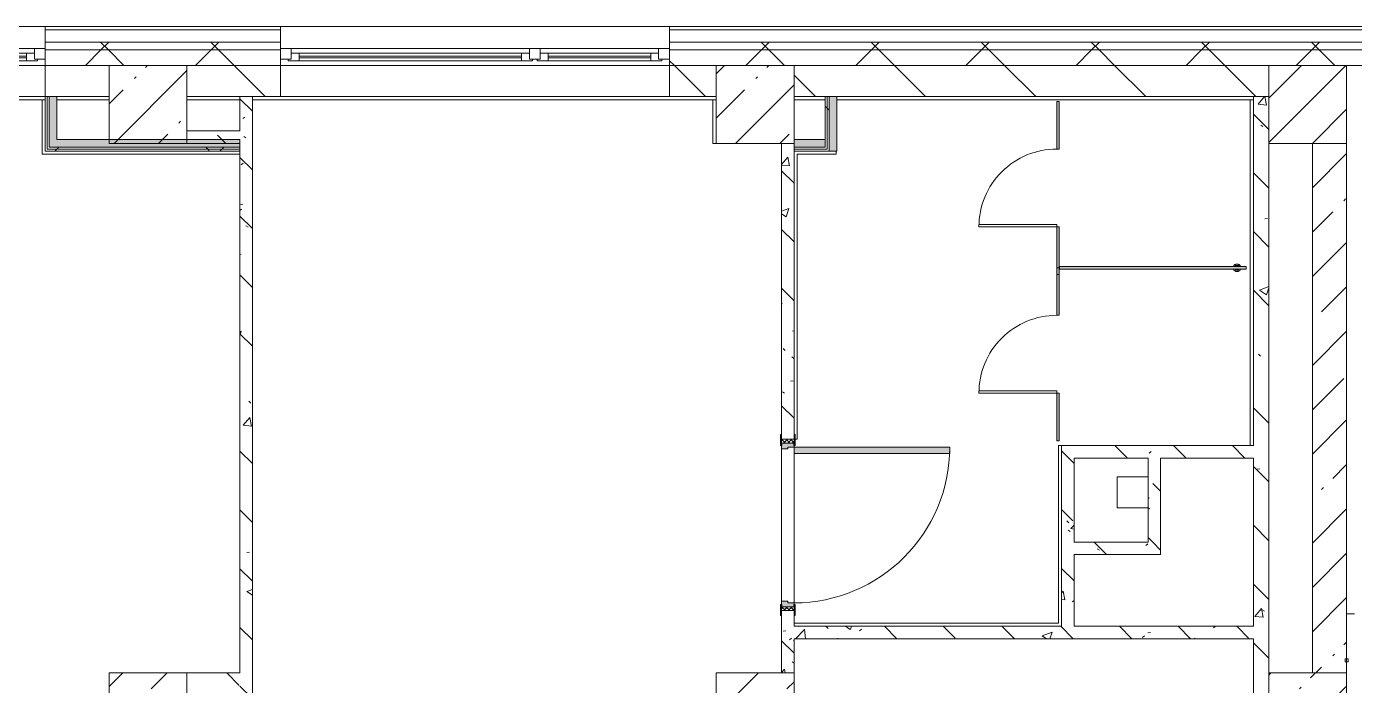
# Model space of a CAD drawing. Header units: millimetres. Extents: x 81633 to 280618, y -8553 to 29000.
# Drawn here: x 221721 to 230252, y 23120 to 27350 of the extents above; entities that cross this region are included whole.
import ezdxf

# ---------------------------------------------------------------- set-up
doc = ezdxf.new("R2010")
doc.units = ezdxf.units.MM
for name, color, linetype, lineweight, true_color in [('A-DOOR-4', 7, 'Continuous', 5, 0xe2e2e2), ('A-DOOR-5', 7, 'Continuous', 5, 0xaaaaaa), ('A-DOOR-FRAM-2', 7, 'Continuous', 5, 0xe2e2e2), ('A-DOOR-FRAM-4', 7, 'Continuous', 5, 0xaaaaaa), ('A-FLOR-2', 7, 'Continuous', 5, 0xaaaaaa), ('A-GENM-9', 7, 'Continuous', 5, 0xe2ddcd), ('A-WALL-3', 7, 'Continuous', 5, 0x737373), ('A-WALL-4', 7, 'Continuous', 9, 0x737373), ('I-WALL-3', 7, 'Continuous', 5, 0xe7e7e7), ('I-WALL-4', 7, 'Continuous', 9, 0xe7e7e7), ('I-WALL-7', 7, 'Continuous', 5, 0x787878)]:
    doc.layers.add(name, color=color, linetype=linetype, lineweight=lineweight, true_color=true_color)
for name, color, linetype, lineweight in [('A-DOOR-6', 7, 'Continuous', 5), ('A-GENM-7', 7, 'Continuous', 5), ('A-GLAZ-3', 7, 'Continuous', 5), ('A-WALL', 7, 'Continuous', 9), ('A-WALL-2', 7, 'Continuous', 5), ('I-WALL-5', 7, 'Continuous', 5), ('S-COLS-2', 7, 'Continuous', 5)]:
    doc.layers.add(name, color=color, linetype=linetype, lineweight=lineweight)
pattern_1 = [(45, (145501.93, 0), (-285.1231, 285.1231), []), (45, (145787.05, 0), (-285.1231, 285.1231), [504.031, -100.806, 16.764, -84.042])]
pattern_2 = [(135, (145501.93, 0), (-377.1708, -377.1708), [533.4, -88.9, 17.78, -88.9]), (135, (145501.93, 376.94), (-377.1708, -377.1708), []), (50, (145501.93, 0), (637.6445, -55.7866), [66.675, -733.425]), (355, (145501.9, 0), (-123.3494, 668.699), [53.34, -586.74]), (100.451, (145555.07, -4.65), (514.299, 612.908), [56.665, -623.315]), (46.184, (145501.9, 177.8), (948.7764, -147.15), [100.012, -1100.137]), (96.636, (145581, 165.5), (830.909, 865.997), [84.998, -934.973]), (351.184, (145501.9, 177.8), (830.918, 865.988), [80.01, -880.11]), (21, (145590.83, 133.35), (530.6506, -357.9283), [66.675, -733.425]), (326, (145590.8, 133.35), (216.308, 644.6585), [53.34, -586.74]), (71.451, (145635.05, 103.5), (746.9596, 286.7243), [56.665, -623.315]), (37.5, (145501.93, 0), (10.81053, 295.9426), [16.764, -562.864, 16.764, -578.866, -588.962]), (37.5, (145501.93, 0), (10.81053, 295.9426), [-1175.258, 16.764, -572.198]), (7.5, (145501.93, 0), (233.8692, 350.6318), [16.764, -322.834, 16.764, -549.529, -224.472]), (7.5, (145501.93, 0), (233.8692, 350.6318), [-905.891, 16.764, -207.708]), (327.5, (145303.68, 0), (474.5678, -20.0513), [16.764, -205.486, 16.764, -676.656, -920.115]), (327.5, (145303.68, 0), (474.5678, -20.0513), [-915.67, 16.764, -903.351]), (317.5, (145214.8, 0), (518.4522, 88.9934), [16.764, -272.161, 16.764, -443.738, -653.415]), (317.5, (145214.8, 0), (518.4522, 88.9934), [-749.427, 16.764, -636.651])]
pattern_3 = [(45, (145501.93, 0), (-353.5534, 353.5534), []), (135, (145501.93, 0), (-353.5534, -353.5534), [])]
pattern_4 = [(45, (145501.9, 0), (-530.33, 530.33), []), (135, (145501.9, 0), (-530.33, -530.33), [])]

# ---------------------------------------------------------------- blocks, each defined once
blk = doc.blocks.new('BSC_Колонна _Прямоугольная - 500х500-23287078-2_3_3_птичка')
at = {"layer": 'S-COLS-2'}
h = blk.add_hatch(dxfattribs=at)
h.set_pattern_fill('FP_89', color=256, style=0, pattern_type=2)
h.set_pattern_definition([(45, (-84450, -22950), (-285.1231, 285.1231), []), (45, (-84164.88, -22950), (-285.1231, 285.1231), [504.031, -100.806, 16.764, -84.042])])
h.paths.add_polyline_path([(-250, -250), (250, -250), (250, 250), (-250, 250)])
for p, q in [((250, 250), (-250, 250)), ((-250, 250), (-250, -250)), ((250, -250), (250, 250)), ((-250, -250), (250, -250))]:
    blk.add_line(p, q, dxfattribs=at)
blk = doc.blocks.new('BSC_Колонна _Прямоугольная - 500х500-V132-2_3_3_птичка')
at = {"layer": 'S-COLS-2'}
h = blk.add_hatch(dxfattribs=at)
h.set_pattern_fill('FP_108', color=256, style=0, pattern_type=2)
h.set_pattern_definition([(45, (-77000, -22950), (-285.1231, 285.1231), []), (45, (-76714.88, -22950), (-285.1231, 285.1231), [504.031, -100.806, 16.764, -84.042])])
h.paths.add_polyline_path([(-250, -250), (250, -250), (250, 250), (-250, 250)])
for p, q in [((250, 250), (-250, 250)), ((-250, 250), (-250, -250)), ((250, -250), (250, 250)), ((-250, -250), (250, -250))]:
    blk.add_line(p, q, dxfattribs=at)
blk = doc.blocks.new('110_Дверь_СКБ_1Ст_Внутренняя1 - Д-4 1100x2100h_су мгн-32391219-2_3_3_птичка')
at = {"layer": 'A-DOOR-4'}
h = blk.add_hatch(color=256, dxfattribs=at)
h.paths.add_polyline_path([(537.5, 40), (512.5, 40), (512.5, 0), (502.5, 0), (502.5, -40), (537.5, -40)])
h.paths.add_polyline_path([(-477.5, 0), (-487.5, 0), (-487.5, 40), (-512.5, 40), (-512.5, -40), (-477.5, -40)])
at = {"layer": 'A-DOOR-5'}
h = blk.add_hatch(dxfattribs=at)
h.set_pattern_fill('FP_8', color=256, style=0, pattern_type=2)
h.set_pattern_definition([(135, (1751.41, 104.685), (-14.14214, -14.14214), []), (225, (1751.41, 104.685), (14.14214, -14.14214), [])])
h.paths.add_polyline_path([(562.5, 40), (537.5, 40), (537.5, -40), (562.5, -40)])
at = {"layer": 'A-DOOR-FRAM-2'}
for points in [[(-447.5, 98.9), (-447.5, 1040), (-487.5, 1040), (-487.5, 40), (-447.5, 40)], [(-497.5, 40), (-497.5, 48), (-567.5, 48), (-567.5, 40)], [(592.5, 48), (522.5, 48), (522.5, 40), (592.5, 40)], [(-497.5, -40), (-567.5, -40), (-567.5, -48), (-497.5, -48)], [(592.5, -48), (592.5, -40), (522.5, -40), (522.5, -48)]]:
    blk.add_hatch(color=256, dxfattribs=at).paths.add_polyline_path(points)
at = {"layer": 'A-DOOR-FRAM-4'}
h = blk.add_hatch(dxfattribs=at)
h.set_pattern_fill('FP_9', color=256, style=0, pattern_type=2)
h.set_pattern_definition([(45, (-371.384, 104.685), (-14.1421, 14.1421), []), (135, (-371.384, 104.685), (-14.1421, -14.1421), [])])
h.paths.add_polyline_path([(-512.5, 40), (-537.5, 40), (-537.5, -40), (-512.5, -40)])
at = {"layer": 'A-DOOR-5'}
for p, q in [((-487.5, 1040), (-487.5, 40)), ((-447.5, 1040), (-487.5, 1040)), ((-447.5, 40), (-447.5, 1040)), ((-487.5, 40), (-447.5, 40))]:
    blk.add_line(p, q, dxfattribs=at)
blk.add_arc((-487.5, 40), 1000, 360, 90, dxfattribs=at)
at = {"layer": 'A-DOOR-FRAM-4'}
for p, q in [((-497.5, 48), (-567.5, 48)), ((-567.5, 48), (-567.5, 40)), ((-567.5, 40), (-497.5, 40)), ((-512.5, 40), (-537.5, 40)), ((-537.5, 40), (-537.5, -40)), ((-487.5, 40), (-512.5, 40)), ((-512.5, 40), (-512.5, -40)), ((-512.5, -40), (-512.5, 40)), ((-497.5, 40), (-512.5, 40)), ((-512.5, 40), (-512.5, 39)), ((-512.5, 39), (-497.5, 39)), ((-497.5, 40), (-497.5, 48)), ((-497.5, 39), (-497.5, 40)), ((-487.5, 0), (-487.5, 40)), ((-477.5, 0), (-487.5, 0)), ((-477.5, -40), (-477.5, 0)), ((512.5, 0), (502.5, 0)), ((502.5, 0), (502.5, -40)), ((512.5, 40), (512.5, 0)), ((537.5, 40), (512.5, 40)), ((592.5, 48), (522.5, 48)), ((522.5, 48), (522.5, 40)), ((537.5, 40), (522.5, 40)), ((522.5, 40), (522.5, 39)), ((522.5, 40), (592.5, 40)), ((522.5, 39), (537.5, 39)), ((537.5, -40), (537.5, 40)), ((562.5, 40), (537.5, 40)), ((537.5, 40), (537.5, -40)), ((537.5, 39), (537.5, 40)), ((562.5, -40), (562.5, 40)), ((592.5, 40), (592.5, 48)), ((-497.5, -40), (-567.5, -40)), ((-567.5, -40), (-567.5, -48)), ((-567.5, -48), (-497.5, -48)), ((-537.5, -40), (-512.5, -40)), ((-497.5, -39), (-512.5, -39)), ((-512.5, -39), (-512.5, -40)), ((-512.5, -40), (-477.5, -40)), ((-512.5, -40), (-497.5, -40)), ((-497.5, -40), (-497.5, -39)), ((-497.5, -48), (-497.5, -40)), ((502.5, -40), (537.5, -40)), ((537.5, -39), (522.5, -39)), ((522.5, -39), (522.5, -40)), ((522.5, -40), (537.5, -40)), ((592.5, -40), (522.5, -40)), ((522.5, -40), (522.5, -48)), ((522.5, -48), (592.5, -48)), ((537.5, -40), (537.5, -39)), ((537.5, -40), (562.5, -40)), ((592.5, -48), (592.5, -40))]:
    blk.add_line(p, q, dxfattribs=at)
blk = doc.blocks.new('120_Окно_СКБ_2Ст - 120_Окно_СКБ_2Ст 2500х2500 _мал створка справа_-23206729-2_3_3_птичка')
at = {"layer": 'A-GLAZ-3'}
for p, q in [((-1250, -75), (-1250, -5)), ((-1250, -5), (-1180, -5)), ((1250, -5), (-1250, -5)), ((-1180, -75), (-1250, -75)), ((-1250, -75), (-1200, -75)), ((-1180, -75), (-1200, -75)), ((-1200, -75), (-1200, -85)), ((-1200, -85), (370, -85)), ((370, -85), (-1200, -85)), ((-1180, -5), (-1180, -75)), ((350, -35), (-1180, -35)), ((-1180, -35), (-1180, -75)), ((-1130, -85), (-1130, -35)), ((-1130, -55), (300, -55)), ((300, -65), (-1130, -65)), ((300, -85), (300, -35)), ((350, -75), (350, -5)), ((350, -5), (420, -5)), ((350, -75), (350, -35)), ((420, -75), (350, -75)), ((370, -75), (350, -75)), ((370, -75), (400, -75)), ((370, -85), (370, -75)), ((420, -75), (400, -75)), ((400, -75), (400, -85)), ((400, -85), (1200, -85)), ((1200, -85), (400, -85)), ((420, -5), (420, -75)), ((1180, -35), (420, -35)), ((420, -35), (420, -75)), ((470, -85), (470, -35)), ((470, -55), (1130, -55)), ((1130, -65), (470, -65)), ((1130, -85), (1130, -35)), ((1180, -75), (1180, -5)), ((1180, -5), (1250, -5)), ((1180, -75), (1180, -35)), ((1250, -75), (1180, -75)), ((1200, -75), (1180, -75)), ((1200, -75), (1250, -75)), ((1200, -85), (1200, -75)), ((1250, -5), (1250, -75))]:
    blk.add_line(p, q, dxfattribs=at)
blk = doc.blocks.new('120_Окно_СКБ_2Ст - 120_Окно_СКБ_2Ст 2100х2400 _мал створка справа_-19092174-2_3_3_птичка')
at = {"layer": 'A-GLAZ-3'}
for p, q in [((-1050, -75), (-1050, -5)), ((-1050, -5), (-980, -5)), ((1050, -5), (-1050, -5)), ((-980, -75), (-1050, -75)), ((-1050, -75), (-1000, -75)), ((-980, -75), (-1000, -75)), ((-1000, -75), (-1000, -85)), ((-1000, -85), (170, -85)), ((170, -85), (-1000, -85)), ((-980, -5), (-980, -75)), ((150, -35), (-980, -35)), ((-980, -35), (-980, -75)), ((-930, -85), (-930, -35)), ((-930, -55), (100, -55)), ((100, -65), (-930, -65)), ((100, -85), (100, -35)), ((150, -75), (150, -5)), ((150, -5), (220, -5)), ((150, -75), (150, -35)), ((220, -75), (150, -75)), ((170, -75), (150, -75)), ((170, -75), (200, -75)), ((170, -85), (170, -75)), ((220, -75), (200, -75)), ((200, -75), (200, -85)), ((200, -85), (1000, -85)), ((1000, -85), (200, -85)), ((220, -5), (220, -75)), ((980, -35), (220, -35)), ((220, -35), (220, -75)), ((270, -85), (270, -35)), ((270, -55), (930, -55)), ((930, -65), (270, -65)), ((930, -85), (930, -35)), ((980, -75), (980, -5)), ((980, -5), (1050, -5)), ((980, -75), (980, -35)), ((1050, -75), (980, -75)), ((1000, -75), (980, -75)), ((1000, -75), (1050, -75)), ((1000, -85), (1000, -75)), ((1050, -5), (1050, -75))]:
    blk.add_line(p, q, dxfattribs=at)
blk = doc.blocks.new('BSC_Колонна _Прямоугольная - 500х500-V184-2_3_3_птичка')
at = {"layer": 'S-COLS-2'}
h = blk.add_hatch(dxfattribs=at)
h.set_pattern_fill('FP_144', color=256, style=0, pattern_type=2)
h.set_pattern_definition([(45, (-80900, -22950), (-285.1231, 285.1231), []), (45, (-80614.88, -22950), (-285.1231, 285.1231), [504.031, -100.806, 16.764, -84.042])])
h.paths.add_polyline_path([(-250, -250), (250, -250), (250, 250), (-250, 250)])
for p, q in [((250, 250), (-250, 250)), ((-250, 250), (-250, -250)), ((250, -250), (250, 250)), ((-250, -250), (250, -250))]:
    blk.add_line(p, q, dxfattribs=at)
blk = doc.blocks.new('131_Сантехническая перегородка_Дверь - СД-1-V222-2_3_3_птичка')
at = {"layer": 'A-GENM-9'}
for points in [[(0, -8), (305.2, -8), (305.2, 8), (0, 8)], [(805.2, -8), (1110.4, -8), (1110.4, 8), (805.2, 8)]]:
    blk.add_hatch(color=256, dxfattribs=at).paths.add_polyline_path(points)
at = {"layer": 'A-DOOR-6'}
for p, q in [((321.2, 508), (305.2, 508)), ((305.2, 8), (305.2, 508)), ((321.2, 8), (321.2, 508)), ((321.2, 8), (305.2, 8))]:
    blk.add_line(p, q, dxfattribs=at)
blk.add_arc((305.2, 8), 500, 360, 90, dxfattribs=at)
at = {"layer": 'A-GENM-7'}
for p, q in [((305.2, 8), (0, 8)), ((0, 8), (0, -8)), ((305.2, -8), (305.2, 8)), ((1110.4, 8), (805.2, 8)), ((805.2, 8), (805.2, -8)), ((1110.4, -8), (1110.4, 8)), ((0, -8), (305.2, -8)), ((805.2, -8), (1110.4, -8))]:
    blk.add_line(p, q, dxfattribs=at)
blk = doc.blocks.new('131_Сантехническая перегородка 8 - СП-1-30911291-2_3_3_птичка')
at = {"layer": 'A-GENM-9'}
blk.add_hatch(color=256, dxfattribs=at).paths.add_polyline_path([(1200, 8), (0, 8), (0, -8), (1200, -8)])
at = {"layer": 'A-GENM-7'}
for p, q in [((1200, 8), (0, 8)), ((0, 8), (0, -8)), ((1200, -8), (1200, 8)), ((0, -8), (1200, -8))]:
    blk.add_line(p, q, dxfattribs=at)
at = {"layer": 'A-GENM-7', "flags": 128}
for points in [[(71.5, 8), (71.1, 8.5), (70.8, 9), (70.4, 9.5), (70, 9.9), (69.6, 10.4), (69.2, 10.8), (68.8, 11.2), (68.3, 11.6), (67.8, 12), (67.3, 12.3), (66.8, 12.7), (66.3, 13), (65.8, 13.3), (65.3, 13.6), (64.7, 13.8), (64.2, 14), (63.6, 14.3), (63, 14.4), (62.4, 14.6), (61.9, 14.7), (61.3, 14.9), (60.7, 14.9), (60.1, 15), (59.5, 15.1), (58.9, 15.1), (58.3, 15.1), (57.7, 15), (57.1, 15), (56.5, 14.9), (55.9, 14.8), (55.3, 14.7), (54.7, 14.5), (54.1, 14.4), (53.5, 14.2), (53, 13.9), (52.4, 13.7), (51.9, 13.4), (51.4, 13.2), (50.8, 12.9), (50.3, 12.5), (49.8, 12.2), (49.3, 11.8), (48.9, 11.4), (48.4, 11), (48, 10.6), (47.6, 10.2), (47.2, 9.7), (46.8, 9.3), (46.4, 8.8), (46.1, 8.3), (45.9, 8)], [(45.9, -8), (46.3, -8.5), (46.6, -9), (47, -9.5), (47.4, -9.9), (47.8, -10.4), (48.2, -10.8), (48.6, -11.2), (49.1, -11.6), (49.6, -12), (50, -12.3), (50.5, -12.7), (51.1, -13), (51.6, -13.3), (52.1, -13.6), (52.7, -13.8), (53.2, -14), (53.8, -14.3), (54.4, -14.4), (54.9, -14.6), (55.5, -14.7), (56.1, -14.9), (56.7, -14.9), (57.3, -15), (57.9, -15.1), (58.5, -15.1), (59.1, -15.1), (59.7, -15), (60.3, -15), (60.9, -14.9), (61.5, -14.8), (62.1, -14.7), (62.7, -14.5), (63.3, -14.4), (63.8, -14.2), (64.4, -13.9), (65, -13.7), (65.5, -13.4), (66, -13.2), (66.6, -12.9), (67.1, -12.5), (67.6, -12.2), (68, -11.8), (68.5, -11.4), (69, -11), (69.4, -10.6), (69.8, -10.2), (70.2, -9.7), (70.6, -9.3), (70.9, -8.8), (71.3, -8.3), (71.5, -8)]]:
    blk.add_lwpolyline(points, dxfattribs=at)
at = {"layer": 'A-GENM-7'}
for radius, start, end in [(24.6, 19.91127, 160.08873), (17.6, 45, 135), (17.6, 45, 135), (15.1, 45, 135), (24.6, 199.91127, 340.08873), (17.6, 225, 315), (17.6, 225, 315), (15.1, 225, 315)]:
    blk.add_arc((58.7, 0), radius, start, end, dxfattribs=at)

msp = doc.modelspace()

# ---------------------------------------------------------------- hatches: boundary and pattern name
at = {"layer": 'A-WALL-2'}
h = msp.add_hatch(dxfattribs=at)
h.set_pattern_fill('FP_80', color=256, style=0, pattern_type=2)
h.set_pattern_definition(pattern_3)
h.paths.add_polyline_path([(230361.9, 27200), (230361.9, 27250), (225851.9, 27250), (225851.9, 27200), (226710.8, 27200)])
h.paths.add_polyline_path([(222546.9, 27200), (223351.9, 27200), (223351.9, 27250), (221841.9, 27250), (221841.9, 27200)])
h.paths.add_polyline_path([(211661.9, 27200), (213461.9, 27200), (213461.9, 27250), (211661.9, 27250)])
h.paths.add_polyline_path([(210055.1, 27200), (210761.9, 27200), (210761.9, 27250), (209681.9, 27250), (209681.9, 27200)])
h.paths.add_polyline_path([(218383, 27200), (219741.9, 27200), (219741.9, 27250), (214361.9, 27250), (214361.9, 27200), (216301, 27200)])
h.paths.add_polyline_path([(199362.1, 27200), (200511.8, 27200), (200511.8, 27250), (199362.1, 27250)])
h.paths.add_polyline_path([(195481.4, 27200), (196262.1, 27200), (196262.1, 27250), (195162.2, 27250), (195162.2, 27200)])
h.paths.add_polyline_path([(201411.8, 27200), (202661.9, 27200), (202661.9, 27250), (201411.8, 27250)])
h.paths.add_polyline_path([(206257.1, 27200), (206541.9, 27200), (206541.9, 27250), (205361.9, 27250), (205361.9, 27200), (205891.2, 27200)])
h.paths.add_polyline_path([(193399.4, 27200), (194262.2, 27200), (194262.2, 27250), (193008.9, 27250), (193008.9, 27200)])
h.paths.add_polyline_path([(189235.5, 27200), (189908.9, 27200), (189908.9, 27250), (187511.9, 27250), (187511.9, 27200), (187561.9, 27200)])
h = msp.add_hatch(dxfattribs=at)
h.set_pattern_fill('FP_80', color=256, style=0, pattern_type=2)
h.set_pattern_definition(pattern_3)
h.paths.add_polyline_path([(229701.9, 27100), (230361.9, 27100), (230361.9, 27200), (225851.9, 27200), (225851.9, 27100), (226710.8, 27100)])
h.paths.add_polyline_path([(210761.9, 27100), (210761.9, 27200), (209681.9, 27200), (209681.9, 27100), (210457.1, 27100)])
h.paths.add_polyline_path([(212137.1, 27100), (213461.9, 27100), (213461.9, 27200), (211661.9, 27200), (211661.9, 27100)])
h.paths.add_polyline_path([(223351.9, 27100), (223351.9, 27200), (221841.9, 27200), (221841.9, 27100), (222751.9, 27100)])
h.paths.add_polyline_path([(215811.9, 27100), (219741.9, 27100), (219741.9, 27200), (214361.9, 27200), (214361.9, 27100)])
h.paths.add_polyline_path([(206541.9, 27100), (206541.9, 27200), (205361.9, 27200), (205361.9, 27100), (206257.1, 27100)])
h.paths.add_polyline_path([(201727.3, 27100), (202661.9, 27100), (202661.9, 27200), (201411.8, 27200), (201411.8, 27100)])
h.paths.add_polyline_path([(199645.3, 27100), (200511.8, 27100), (200511.8, 27200), (199362.1, 27200), (199362.1, 27100)])
h.paths.add_polyline_path([(187561.9, 27100), (189908.9, 27100), (189908.9, 27200), (187561.9, 27200)])
h.paths.add_polyline_path([(195866.7, 27100), (196262.1, 27100), (196262.1, 27200), (195162.2, 27200), (195162.2, 27100), (195481.4, 27100)])
h.paths.add_polyline_path([(193399.4, 27100), (194262.2, 27100), (194262.2, 27200), (193008.9, 27200), (193008.9, 27100)])
at = {"layer": 'I-WALL-3'}
for points in [[(221916.9, 26625), (221916.9, 26900), (221866.9, 26900), (221866.9, 26625)], [(226926.9, 26550), (226926.9, 26900), (226876.9, 26900), (226876.9, 26550)], [(223091.9, 26575), (223091.9, 26625), (221866.9, 26625), (221866.9, 26575), (222546.9, 26575)]]:
    msp.add_hatch(color=256, dxfattribs=at).paths.add_polyline_path(points)
at = {"layer": 'I-WALL-4'}
msp.add_hatch(color=256, dxfattribs=at).paths.add_polyline_path([(226851.9, 26575), (226851.9, 26625), (226651.9, 26625), (226651.9, 26575), (226710.8, 26575)])
at = {"layer": 'I-WALL-5'}
h = msp.add_hatch(dxfattribs=at)
h.set_pattern_fill('FP_91', color=256, style=0, pattern_type=2)
h.set_pattern_definition([(135, (145501.93, 0), (-353.5534, -353.5534), [])])
h.paths.add_polyline_path([(226151.9, 26900), (226151.9, 27100), (225851.9, 27100), (225851.9, 26900)])
h.paths.add_polyline_path([(226651.9, 26900), (229701.9, 26900), (229701.9, 27100), (226651.9, 27100), (226651.9, 26943.4)])
h.paths.add_polyline_path([(219541.9, 26900), (219741.9, 26900), (219741.9, 27100), (219541.9, 27100), (219541.9, 26943.4)])
h.paths.add_polyline_path([(218383, 26900), (219041.9, 26900), (219041.9, 27100), (216311.9, 27100), (216311.9, 26900)])
h.paths.add_polyline_path([(222251.9, 26900), (222251.9, 27100), (221841.9, 27100), (221841.9, 26900)])
h.paths.add_polyline_path([(215260, 26900), (215811.9, 26900), (215811.9, 27100), (214361.9, 27100), (214361.9, 26900)])
h.paths.add_polyline_path([(213461.9, 26900), (213461.9, 27100), (212261.9, 27100), (212261.9, 26900)])
h.paths.add_polyline_path([(222751.9, 26900), (223351.9, 26900), (223351.9, 27100), (222751.9, 27100), (222751.9, 26943.4)])
h.paths.add_polyline_path([(209966.7, 26900), (210761.9, 26900), (210761.9, 27100), (209661.9, 27100), (209661.9, 26900)])
h.paths.add_polyline_path([(206561.9, 26900), (206561.9, 27100), (205361.9, 27100), (205361.9, 26900), (205891.2, 26900)])
h.paths.add_polyline_path([(201411.8, 26900), (202661.9, 26900), (202661.9, 27100), (201411.8, 27100), (201411.8, 26943.4)])
h.paths.add_polyline_path([(199362.1, 26900), (200511.8, 26900), (200511.8, 27100), (199362.1, 27100), (199362.1, 26943.4)])
h.paths.add_polyline_path([(195866.7, 26900), (196262.1, 26900), (196262.1, 27100), (195866.7, 27100), (195866.7, 26943.4)])
h = msp.add_hatch(dxfattribs=at)
h.set_pattern_fill('FP_174', color=256, style=0, pattern_type=2)
h.set_pattern_definition(pattern_4)
h.paths.add_polyline_path([(226864.4, 26575), (226864.4, 26900), (226851.9, 26900), (226851.9, 26575)])
h = msp.add_hatch(dxfattribs=at)
h.set_pattern_fill('FP_174', color=256, style=0, pattern_type=2)
h.set_pattern_definition(pattern_4)
h.paths.add_polyline_path([(226876.9, 26562.5), (226876.9, 26900), (226864.4, 26900), (226864.4, 26562.5)])
h = msp.add_hatch(dxfattribs=at)
h.set_pattern_fill('FP_174', color=256, style=0, pattern_type=2)
h.set_pattern_definition(pattern_4)
h.paths.add_polyline_path([(223091.9, 26550), (223091.9, 26562.5), (221841.9, 26562.5), (221841.9, 26550), (222546.9, 26550)])
h = msp.add_hatch(dxfattribs=at)
h.set_pattern_fill('FP_174', color=256, style=0, pattern_type=2)
h.set_pattern_definition(pattern_4)
h.paths.add_polyline_path([(223091.9, 26562.5), (223091.9, 26575), (221854.4, 26575), (221854.4, 26562.5), (222546.9, 26562.5)])
h = msp.add_hatch(dxfattribs=at)
h.set_pattern_fill('FP_88', color=256, style=0, pattern_type=2)
h.set_pattern_definition(pattern_1)
h.paths.add_polyline_path([(230201.9, 15150), (230201.9, 15530), (229981.9, 15530), (229981.9, 15150)])
h.paths.add_polyline_path([(229981.9, 18570), (230201.9, 18570), (230201.9, 18600), (229981.9, 18600)])
h.paths.add_polyline_path([(230201.9, 19100), (230201.9, 22700), (229981.9, 22700), (229981.9, 19100), (229990.4, 19100)])
h.paths.add_polyline_path([(230106, 23200), (230201.9, 23200), (230201.9, 26600), (229981.9, 26600), (229981.9, 23200)])
at = {"layer": 'I-WALL-7'}
h = msp.add_hatch(dxfattribs=at)
h.set_pattern_fill('FP_95', color=256, style=0, pattern_type=2)
h.set_pattern_definition(pattern_2)
h.paths.add_polyline_path([(223091.9, 18800), (223171.9, 18800), (223171.9, 26900), (223091.9, 26900), (223091.9, 19843.7)])
h = msp.add_hatch(dxfattribs=at)
h.set_pattern_fill('FP_95', color=256, style=0, pattern_type=2)
h.set_pattern_definition(pattern_2)
h.paths.add_polyline_path([(229701.9, 18800), (229701.9, 26900), (229602.6, 26900), (229602.6, 18800)])
h = msp.add_hatch(dxfattribs=at)
h.set_pattern_fill('FP_95', color=256, style=0, pattern_type=2)
h.set_pattern_definition(pattern_2)
h.paths.add_polyline_path([(223091.9, 26600), (223091.9, 26680), (222751.9, 26680), (222751.9, 26600)])
h = msp.add_hatch(dxfattribs=at)
h.set_pattern_fill('FP_95', color=256, style=0, pattern_type=2)
h.set_pattern_definition(pattern_2)
h.paths.add_polyline_path([(226651.9, 23200), (226651.9, 23600), (226571.9, 23600), (226571.9, 23200)])
h.paths.add_polyline_path([(226571.9, 24700), (226651.9, 24700), (226651.9, 26600), (226571.9, 26600), (226571.9, 24730)])
h = msp.add_hatch(dxfattribs=at)
h.set_pattern_fill('FP_95', color=256, style=0, pattern_type=2)
h.set_pattern_definition(pattern_2)
h.paths.add_polyline_path([(228792.8, 24580), (229602.6, 24580), (229602.6, 24660), (228370.5, 24660), (228370.5, 24580), (228450.5, 24580)])
h = msp.add_hatch(dxfattribs=at)
h.set_pattern_fill('FP_95', color=256, style=0, pattern_type=2)
h.set_pattern_definition(pattern_2)
h.paths.add_polyline_path([(228450.5, 23500), (228450.5, 24580), (228370.5, 24576.8), (228370.5, 23500)])
h = msp.add_hatch(dxfattribs=at)
h.set_pattern_fill('FP_95', color=256, style=0, pattern_type=2)
h.set_pattern_definition(pattern_2)
h.paths.add_polyline_path([(229007, 24040), (229007, 24580), (228927, 24576.8), (228927, 24040)])
h = msp.add_hatch(dxfattribs=at)
h.set_pattern_fill('FP_95', color=256, style=0, pattern_type=2)
h.set_pattern_definition(pattern_2)
h.paths.add_polyline_path([(228450.5, 23960), (229007, 23960), (229007, 24040), (228450.5, 24040), (228450.5, 23985.2)])
h = msp.add_hatch(dxfattribs=at)
h.set_pattern_fill('FP_95', color=256, style=0, pattern_type=2)
h.set_pattern_definition(pattern_2)
h.paths.add_polyline_path([(226651.9, 23420), (229602.6, 23420), (229602.6, 23500), (226651.9, 23500)])
h = msp.add_hatch(dxfattribs=at)
h.set_pattern_fill('FP_95', color=256, style=0, pattern_type=2)
h.set_pattern_definition(pattern_2)
h.paths.add_polyline_path([(223091.9, 23120), (223091.9, 23200), (222751.9, 23200), (222751.9, 23120)])
at = {"layer": 'S-COLS-2'}
h = msp.add_hatch(dxfattribs=at)
h.set_pattern_fill('FP_88', color=256, style=0, pattern_type=2)
h.set_pattern_definition(pattern_1)
h.paths.add_polyline_path([(222546.9, 26600), (222751.9, 26600), (222751.9, 27100), (222251.9, 27100), (222251.9, 26600)])
h = msp.add_hatch(dxfattribs=at)
h.set_pattern_fill('FP_88', color=256, style=0, pattern_type=2)
h.set_pattern_definition(pattern_1)
h.paths.add_polyline_path([(226651.9, 26600), (226651.9, 27100), (226151.9, 27100), (226151.9, 26600)])
h = msp.add_hatch(dxfattribs=at)
h.set_pattern_fill('FP_88', color=256, style=0, pattern_type=2)
h.set_pattern_definition(pattern_1)
h.paths.add_polyline_path([(229833.8, 26600), (230201.9, 26600), (230201.9, 27100), (229701.9, 27100), (229701.9, 26600)])

# ---------------------------------------------------------------- linework, layer by layer
at = {"layer": 'A-FLOR-2'}
for p, q in [((221820.9, 26879), (219541.9, 26879)), ((221820.9, 26530), (221820.9, 26879)), ((226130.9, 26600), (226130.9, 26880)), ((229582.6, 24660), (229582.6, 26880)), ((226151.9, 26600), (226130.9, 26600)), ((226921.9, 26550), (226921.9, 26530)), ((223091.9, 26530), (221820.9, 26530)), ((226921.9, 26530), (226671.9, 26530)), ((226671.9, 26530), (226671.9, 24700)), ((226671.9, 24700), (226659.9, 24700)), ((228350.5, 23520), (228350.5, 24660)), ((228350.5, 24660), (228370.5, 24660)), ((228727, 24459.9), (228927, 24459.9)), ((228727, 24259.9), (228727, 24459.9)), ((228927, 24259.9), (228727, 24259.9)), ((230251.9, 23580), (230201.9, 23580)), ((226651.9, 23520), (228350.5, 23520))]:
    msp.add_line(p, q, dxfattribs=at)
at = {"layer": 'A-WALL'}
for p, q in [((223351.9, 27330), (221841.9, 27330)), ((223351.9, 27250), (221841.9, 27250)), ((223351.9, 27200), (221841.9, 27200)), ((222251.9, 27100), (221841.9, 27100)), ((223351.9, 27100), (222751.9, 27100)), ((226151.9, 27100), (225851.9, 27100)), ((229701.9, 27100), (226651.9, 27100)), ((221854.4, 26900), (221854.4, 26562.5)), ((221866.9, 26900), (221866.9, 26575)), ((223171.9, 26900), (223091.9, 26900)), ((226864.4, 26900), (226864.4, 26562.5)), ((226876.9, 26900), (226876.9, 26550)), ((229701.9, 26900), (229602.6, 26900)), ((226851.9, 26625), (226851.9, 26575)), ((221854.4, 26562.5), (223091.9, 26562.5)), ((221866.9, 26575), (223091.9, 26575)), ((226851.9, 26575), (226651.9, 26575)), ((226864.4, 26562.5), (226651.9, 26562.5))]:
    msp.add_line(p, q, dxfattribs=at)
at = {"layer": 'A-WALL-2'}
for p, q in [((238811.9, 27350), (195162.2, 27350)), ((221841.9, 27350), (221841.9, 27100)), ((223351.9, 27100), (223351.9, 27350)), ((225851.9, 27350), (225851.9, 27100)), ((222251.9, 27100), (222751.9, 27100)), ((226151.9, 27100), (226651.9, 27100)), ((230211.9, 23290.5), (230191.9, 23290.5)), ((230191.9, 23290.5), (230191.9, 23270.5)), ((230211.9, 23270.5), (230211.9, 23290.5)), ((230191.9, 23270.5), (230211.9, 23270.5))]:
    msp.add_line(p, q, dxfattribs=at)
at = {"layer": 'A-WALL-3'}
msp.add_line((229701.9, 27100), (238561.9, 27100), dxfattribs=at)
at = {"layer": 'A-WALL-4'}
for p, q in [((238791.9, 27330), (225851.9, 27330)), ((238711.9, 27250), (225851.9, 27250)), ((238661.9, 27200), (225851.9, 27200))]:
    msp.add_line(p, q, dxfattribs=at)
at = {"layer": 'I-WALL-5'}
for p, q in [((219741.9, 27100), (221841.9, 27100)), ((221841.9, 27100), (221841.9, 26550)), ((222251.9, 26900), (222251.9, 27100)), ((222751.9, 27100), (222751.9, 26900)), ((223351.9, 26900), (223351.9, 27100)), ((223351.9, 27100), (225851.9, 27100)), ((225851.9, 27100), (225851.9, 26900)), ((226151.9, 26900), (226151.9, 27100)), ((226651.9, 27100), (226651.9, 26900)), ((229701.9, 26900), (229701.9, 27100)), ((222251.9, 26900), (219541.9, 26900)), ((221842.8, 26880), (219541.9, 26880)), ((221916.9, 26625), (221916.9, 26900)), ((222251.9, 26880), (221916.9, 26880)), ((222751.9, 26900), (223091.9, 26900)), ((223091.9, 26880), (222751.9, 26880)), ((223091.9, 26900), (223091.9, 26680)), ((226151.9, 26900), (223171.9, 26900)), ((223171.9, 18800), (223171.9, 26900)), ((226151.9, 26880), (223171.9, 26880)), ((226651.9, 26900), (229602.6, 26900)), ((226851.9, 26880), (226651.9, 26880)), ((226851.9, 26900), (226851.9, 26625)), ((226926.9, 26550), (226926.9, 26900)), ((229602.6, 26880), (226926.9, 26880)), ((229602.6, 26900), (229602.6, 24660)), ((229702.6, 26900), (229701.9, 26900)), ((229702.6, 23200), (229702.6, 26900)), ((223091.9, 26625), (221916.9, 26625)), ((223091.9, 26680), (222751.9, 26680)), ((222751.9, 26680), (222751.9, 26600)), ((223091.9, 26550), (223091.9, 26625)), ((226851.9, 26625), (226651.9, 26625)), ((226651.9, 26625), (226651.9, 24730)), ((221841.9, 26550), (223091.9, 26550)), ((222751.9, 26600), (223091.9, 26600)), ((223091.9, 26600), (223091.9, 23200)), ((226651.9, 26600), (226571.9, 26600)), ((226571.9, 26600), (226571.9, 24730)), ((226651.9, 26550), (226926.9, 26550)), ((229981.9, 26600), (229981.9, 23200)), ((230201.9, 26600), (229981.9, 26600)), ((230201.9, 23200), (230201.9, 26600)), ((229602.6, 24660), (228370.5, 24660)), ((228370.5, 24660), (228370.5, 23500)), ((226571.9, 23660), (226571.9, 24640)), ((226651.9, 24610), (226651.9, 23650)), ((228450.5, 24580), (228927, 24580)), ((228450.5, 24040), (228450.5, 24580)), ((228927, 24580), (228927, 24040)), ((229007, 24580), (229602.6, 24580)), ((229007, 23960), (229007, 24580)), ((229602.6, 24580), (229602.6, 23500)), ((228927, 24040), (228450.5, 24040)), ((228450.5, 23500), (228450.5, 23960)), ((228450.5, 23960), (229007, 23960)), ((226571.9, 23570), (226571.9, 23200)), ((226651.9, 23500), (226651.9, 23570)), ((228370.5, 23500), (226651.9, 23500)), ((229602.6, 23500), (228450.5, 23500)), ((226651.9, 23420), (229602.6, 23420)), ((226651.9, 23200), (226651.9, 23420)), ((229602.6, 23420), (229602.6, 18800)), ((223091.9, 23200), (222751.9, 23200))]:
    msp.add_line(p, q, dxfattribs=at)
at = {"layer": 'S-COLS-2'}
for p, q in [((222751.9, 27100), (222251.9, 27100)), ((222251.9, 27100), (222251.9, 26900)), ((222751.9, 26900), (222751.9, 27100)), ((226651.9, 27100), (226151.9, 27100)), ((226151.9, 27100), (226151.9, 26900)), ((226651.9, 26900), (226651.9, 27100)), ((230201.9, 27100), (229701.9, 27100)), ((229701.9, 27100), (229701.9, 26900)), ((230201.9, 26600), (230201.9, 27100)), ((222251.9, 26900), (222251.9, 26600)), ((222751.9, 26600), (222751.9, 26900)), ((226151.9, 26900), (226151.9, 26600)), ((226651.9, 26600), (226651.9, 26900)), ((229701.9, 26900), (229701.9, 26600)), ((222251.9, 26600), (222751.9, 26600)), ((226151.9, 26600), (226651.9, 26600)), ((229701.9, 26600), (230201.9, 26600))]:
    msp.add_line(p, q, dxfattribs=at)

# ---------------------------------------------------------------- block references
at = {"layer": 'A-DOOR-5', "rotation": 270}
msp.add_blockref('110_Дверь_СКБ_1Ст_Внутренняя1 - Д-4 1100x2100h_су мгн-32391219-2_3_3_птичка', (226611.9, 24162.5), dxfattribs=at)
at = {"layer": 'A-GENM-7'}
for name, p, rotation in [('131_Сантехническая перегородка_Дверь - СД-1-V222-2_3_3_птичка', (228347.5, 25758.6), 89.99999999997607), ('131_Сантехническая перегородка_Дверь - СД-1-V222-2_3_3_птичка', (228347.5, 24691), 89.99999999997607), ('131_Сантехническая перегородка 8 - СП-1-30911291-2_3_3_птичка', (229556.2, 25801.4), 180)]:
    msp.add_blockref(name, p, dxfattribs=dict(at, rotation=rotation))
at = {"layer": 'A-GLAZ-3'}
for name, p in [('120_Окно_СКБ_2Ст - 120_Окно_СКБ_2Ст 2100х2400 _мал створка справа_-19092174-2_3_3_птичка', (220791.9, 27215)), ('120_Окно_СКБ_2Ст - 120_Окно_СКБ_2Ст 2500х2500 _мал створка справа_-23206729-2_3_3_птичка', (224601.9, 27215))]:
    msp.add_blockref(name, p, dxfattribs=at)
at = {"layer": 'S-COLS-2'}
for name, p in [('BSC_Колонна _Прямоугольная - 500х500-V132-2_3_3_птичка', (222501.9, 22950)), ('BSC_Колонна _Прямоугольная - 500х500-V184-2_3_3_птичка', (226401.9, 22950)), ('BSC_Колонна _Прямоугольная - 500х500-23287078-2_3_3_птичка', (229951.9, 22950))]:
    msp.add_blockref(name, p, dxfattribs=at)

doc.saveas('drawing.dxf')
